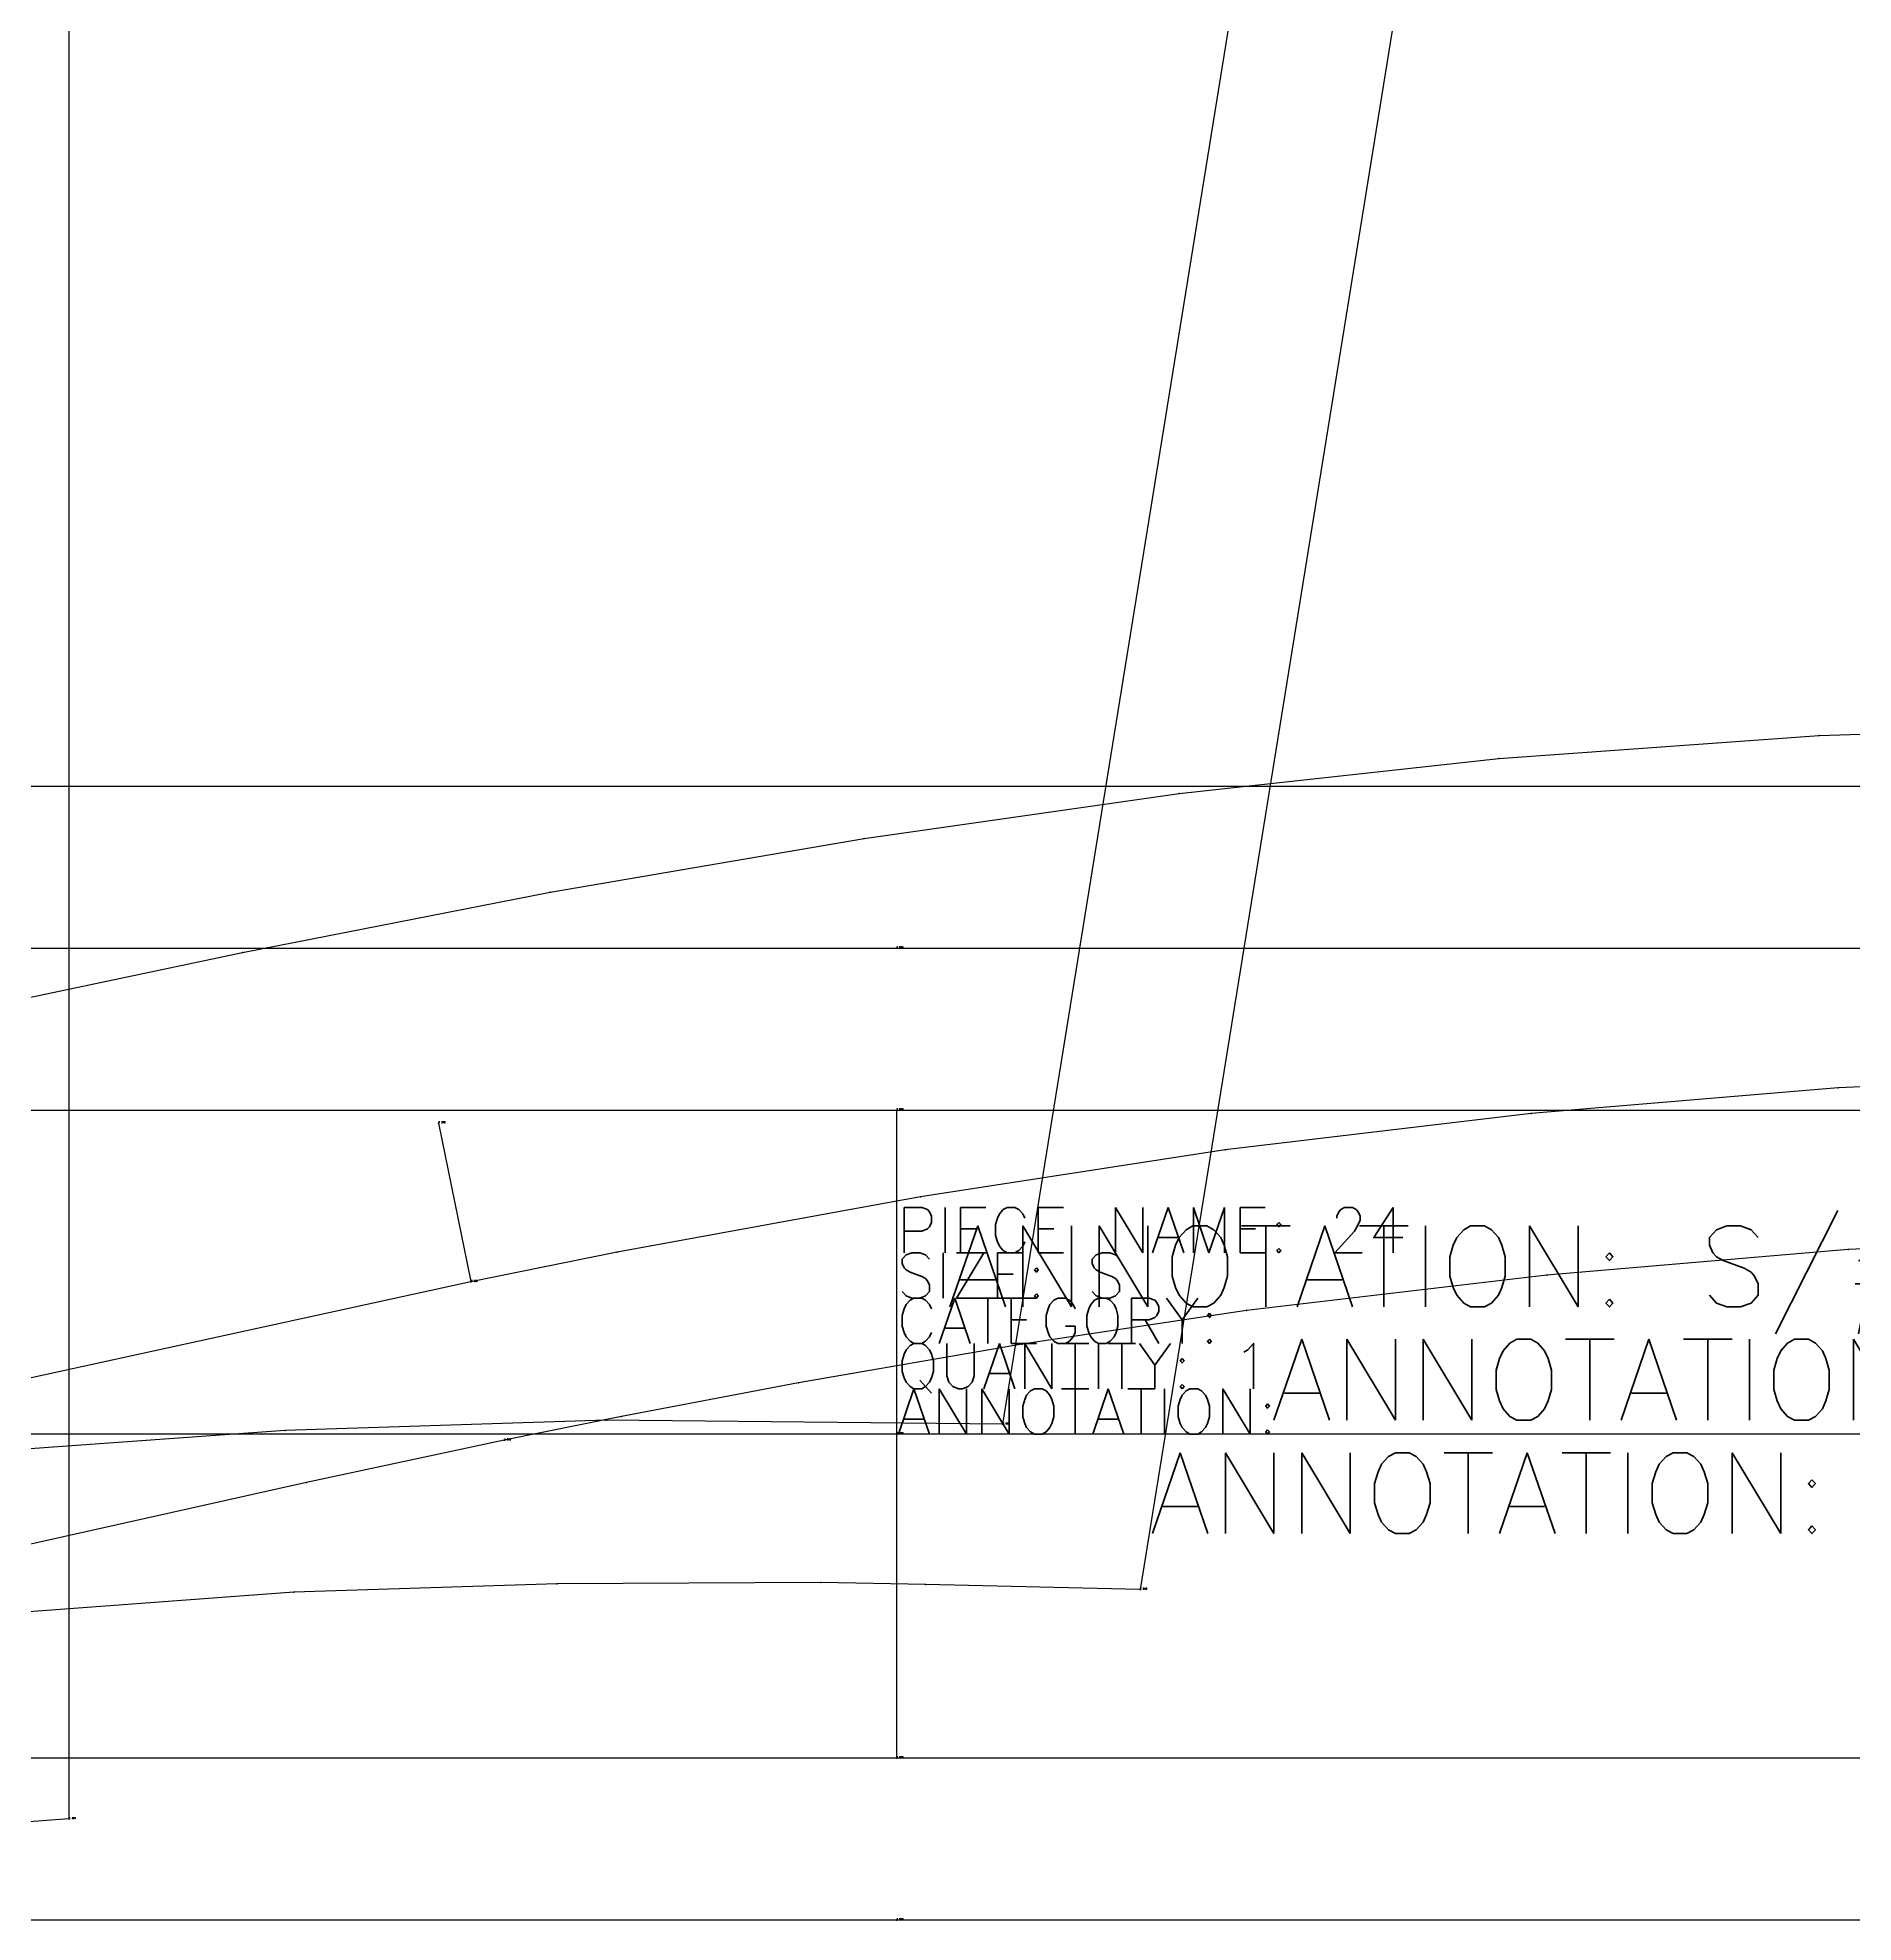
# Model space of a CAD drawing. Extents: x 0 to 854, y 0 to 911.
# Drawn here: x 167 to 279.1, y 29.9 to 146.2 of the extents above; entities that cross this region are included whole.
import ezdxf

# ---------------------------------------------------------------- set-up
doc = ezdxf.new("R2010")
doc.units = 0
for name, color, linetype in [('1', 7, 'CONTINUOUS'), ('2', 7, 'CONTINUOUS'), ('3', 2, 'CONTINUOUS'), ('8', 4, 'CONTINUOUS')]:
    doc.layers.add(name, color=color, linetype=linetype)
doc.styles.get("Standard").update_dxf_attribs({"font": 'txt', "bigfont": ' '})

# ---------------------------------------------------------------- blocks, each defined once
blk = doc.blocks.new('BLK_10_S')
at = {"layer": '1'}
blk.add_lwpolyline([(166.8221, 567.28), (167.7713, 511.7121), (168.4648, 456.1406), (168.9027, 400.5842), (168.9026, 36.2407), (159.6463, 35.5505), (136.7564, 33.8799), (113.9146, 32.2942), (90.7945, 30.7745), (82.0708, 30.4251), (67.5186, 30.1193), (57.402, 30), (57.402, 30), (57.4019, 400.5687), (56.8407, 444.8448), (55.5093, 489.1527), (53.4175, 533.4474), (50.5385, 577.6971)], dxfattribs=at)
at = {"layer": '2'}
blk.add_point((168.9026, 36.2407), dxfattribs=at)
blk.add_text('# 324', height=0.1, dxfattribs=at).set_placement((168.9026, 36.2407))
blk = doc.blocks.new('BLK_11_S')
at = {"layer": '1'}
blk.add_lwpolyline([(297.3966, 72.1883), (278.7682, 71.3995), (260.1634, 69.8186), (241.6131, 67.6302), (227.7615, 65.5566), (213.9539, 63.1723), (203.0286, 61.0907), (195.7772, 59.621), (183.5825, 57.0183), (165.2738, 52.9251), (136.8264, 46.3641), (111.0465, 40.3088), (67.6375, 30), (67.6375, 30), (30, 174.8454)], dxfattribs=at)
at = {"layer": '2'}
for p in [(191.7201, 79.2052), (193.7292, 69.413), (193.7293, 69.409), (195.7772, 59.621)]:
    blk.add_point(p, dxfattribs=at)
at = {"layer": '3'}
for p in [(276.9707, 103.1349), (257.1862, 101.7017), (237.461, 99.5596), (218.0026, 96.7801), (198.623, 93.4622), (179.6222, 89.7403), (278.1467, 81.3805), (259.1878, 79.8022), (240.2936, 77.5429), (221.4891, 74.6489), (202.7666, 71.235), (278.7682, 71.3995), (260.1634, 69.8186), (241.6131, 67.6302), (227.7615, 65.5566), (213.9539, 63.1723), (203.0286, 61.0907), (183.5825, 57.0183)]:
    blk.add_point(p, dxfattribs=at)
at = {"layer": '8'}
blk.add_line((191.7201, 79.2052), (193.7292, 69.413), dxfattribs=at)
for points in [[(297.1431, 82.1849), (278.1467, 81.3805), (259.1878, 79.8022), (240.2936, 77.5429), (221.4891, 74.6489), (202.7666, 71.235), (193.7293, 69.409), (165.5597, 63.241), (134.5595, 56.1037), (103.5939, 48.8177), (74.8537, 41.9916), (74.8537, 41.9916), (42.1594, 167.8133)], [(156.6967, 84.8845), (160.6742, 85.737), (179.6222, 89.7403), (198.623, 93.4622), (218.0026, 96.7801), (237.461, 99.5596), (257.1862, 101.7017), (276.9707, 103.1349), (296.7963, 103.7625), (321.2676, 103.513)]]:
    blk.add_lwpolyline(points, dxfattribs=at)
at = {"layer": '2'}
for s, p in [('# 370', (191.7201, 79.2052)), ('# 371', (193.7292, 69.413)), ('# 351', (193.7293, 69.409)), ('# 342', (195.7772, 59.621))]:
    blk.add_text(s, height=0.1, dxfattribs=at).set_placement(p)
blk = doc.blocks.new('BLK_17_S')
at = {"layer": '1'}
blk.add_lwpolyline([(257.3509, 188.4392), (235.0409, 50.4105), (221.795, 50.7101), (215.3354, 50.8388), (199.0588, 50.7539), (182.7998, 50.2434), (163.3698, 48.8078)], dxfattribs=at)
at = {"layer": '2'}
for p in [(226.5591, 60.6073), (235.0409, 50.4105)]:
    blk.add_point(p, dxfattribs=at)
at = {"layer": '3'}
for p in [(202.088, 60.8565), (182.2623, 60.229), (182.7998, 50.2434), (199.0588, 50.7539), (215.3354, 50.8388), (221.795, 50.7101)]:
    blk.add_point(p, dxfattribs=at)
at = {"layer": '8'}
blk.add_lwpolyline([(247.4551, 189.8863), (226.5591, 60.6073), (202.088, 60.8565), (182.2623, 60.229), (162.4777, 58.7956), (142.7527, 56.6537), (123.2944, 53.8742), (103.9148, 50.5563), (84.9139, 46.8346), (65.9659, 42.8311), (61.9885, 41.9771), (61.9885, 41.9771), (60.3348, 53.3957), (59.2548, 64.8808), (58.7857, 76.4072), (58.844, 87.9436), (59.4144, 99.4656), (60.3314, 110.9662), (61.3519, 122.4583), (62.3395, 133.9532), (63.2431, 145.455), (63.9648, 156.9695)], dxfattribs=at)
at = {"layer": '2'}
for s, p in [('# 525', (226.5591, 60.6073)), ('# 519', (235.0409, 50.4105))]:
    blk.add_text(s, height=0.1, dxfattribs=at).set_placement(p)
blk = doc.blocks.new('BLK_18_S')
at = {"layer": '1'}
blk.add_lwpolyline([(84.7607, 30), (30.0002, 100), (400.8508, 100), (771.702, 100.0008), (716.9418, 30), (400.8508, 30), (84.7607, 30)], close=True, dxfattribs=at)
at = {"layer": '8'}
blk.add_lwpolyline([(89.6349, 39.9994), (50.5197, 90), (400.8508, 90), (751.1795, 89.9971), (712.0676, 40), (400.8508, 40), (89.6349, 39.9994)], close=True, dxfattribs=at)
blk = doc.blocks.new('BLK_24_S')
at = {"layer": '1'}
blk.add_lwpolyline([(30, 30), (30, 90), (220, 90), (410, 90), (410, 30), (220, 30), (30, 30)], close=True, dxfattribs=at)
at = {"layer": '2'}
for p in [(220, 90), (220, 80.004), (220, 80), (220, 60.004), (220, 60), (220, 40.004), (220, 40), (220, 30)]:
    blk.add_point(p, dxfattribs=at)
at = {"layer": '8'}
for p, q in [((220, 80.004), (220, 40.004)), ((220, 60), (40, 60)), ((400, 60), (220, 60.004))]:
    blk.add_line(p, q, dxfattribs=at)
blk.add_lwpolyline([(40, 40), (40, 80), (220, 80), (400, 80), (400, 40), (220, 40), (40, 40)], close=True, dxfattribs=at)
at = {"layer": '1'}
for s, height, p in [('PIECE NAME: 24', 2.8, (220, 71.2)), ('ANNOTATION: S/#5735-712', 5, (223.0934, 67.8555)), ('SIZE: S', 2.8, (220, 68.4)), ('CATEGORY: ', 2.8, (220, 65.6)), ('QUANTITY: 1', 2.8, (220, 62.8)), ('ANNOTATION: <S>', 5, (243.0934, 60.8555)), ('ANNOTATION: ', 2.8, (220, 60)), ('ANNOTATION: COLLAR', 5, (235.5934, 53.8555))]:
    blk.add_text(s, height=height, dxfattribs=at).set_placement(p)
at = {"layer": '2'}
for s, p in [('# 653', (220, 90)), ('# 665', (220, 80.004)), ('# 659', (220, 80)), ('# 668', (220, 60.004)), ('# 663', (220, 60)), ('# 666', (220, 40.004)), ('# 662', (220, 40)), ('# 656', (220, 30))]:
    blk.add_text(s, height=0.1, dxfattribs=at).set_placement(p)

msp = doc.modelspace()

# ---------------------------------------------------------------- block references
at = {"layer": '1'}
for name in ['BLK_10_S', 'BLK_11_S', 'BLK_17_S', 'BLK_18_S', 'BLK_24_S']:
    msp.add_blockref(name, (0, 0), dxfattribs=at)

doc.saveas('drawing.dxf')
